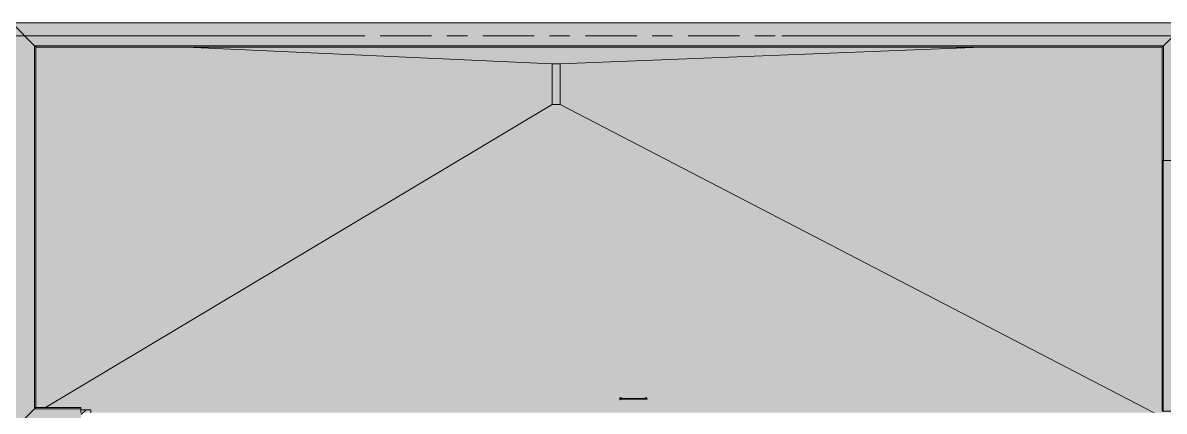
# Model space of a CAD drawing. Header units: millimetres. Extents: x -5507 to 191320, y -8553 to 29000.
# Drawn here: x 60276 to 95580, y 15407 to 27400 of the extents above; entities that cross this region are included whole.
import ezdxf

# ---------------------------------------------------------------- set-up
doc = ezdxf.new("R2010")
doc.units = ezdxf.units.MM
doc.linetypes.add('Осевая', pattern=[3175, 635, -476.25, 1587.5, -476.25])
for name, color, linetype, lineweight in [('A-DETL-2', 7, 'Continuous', 5), ('A-GENM-1', 7, 'Continuous', 5), ('I-WALL-2', 7, 'Continuous', 5), ('Оси', 7, 'Continuous', 9), ('Оси-2', 7, 'Осевая', 9)]:
    doc.layers.add(name, color=color, linetype=linetype, lineweight=lineweight)
doc.layers.add('A-DETL-GENF-4', color=7, linetype='Continuous', lineweight=9, true_color=0xc0c0c0, transparency=0.4)
for name, color, linetype, lineweight, true_color in [('A-FLOR-1', 7, 'Continuous', 5, 0xb7b7b7), ('A-GENM-2', 7, 'Continuous', 5, 0x737373), ('I-WALL-3', 7, 'Continuous', 5, 0x737373)]:
    doc.layers.add(name, color=color, linetype=linetype, lineweight=lineweight, true_color=true_color)

# ---------------------------------------------------------------- blocks, each defined once
blk = doc.blocks.new('парапет1 - парапет-18629556-3_5_1_птичка')
at = {"layer": 'A-GENM-1'}
blk.add_line((-2411, 27400), (33928, 27400), dxfattribs=at)
at = {"layer": 'A-GENM-2'}
for p, q in [((-2409, 27398), (-1702, 26691)), ((33926, 27398), (33219, 26691)), ((33219, 26691), (-1702, 26691)), ((-1702, 26691), (-1666, 26655)), ((-1702, 26691), (-1702, 15482)), ((-1665, 26654), (33182, 26654)), ((-1665, 15519), (-1665, 26654)), ((33182, 26654), (33182, 23147)), ((33219, 26691), (33183, 26655)), ((33219, 23147), (33219, 26691)), ((-2409, 14775), (-1702, 15482)), ((-1702, 15482), (-1666, 15518)), ((-1702, 15482), (-268, 15482)), ((-268, 15519), (-1665, 15519)), ((-268, 15519), (-268, 15518)), ((-268, 15518), (-268, 15482)), ((-268, 15482), (-268, 15358))]:
    blk.add_line(p, q, dxfattribs=at)
for points in [[(-1666, 26655), (-1665, 26654), (-1665, 26654), (-1665, 26654), (-1665, 26654)], [(33183, 26655), (33182, 26654), (33182, 26654), (33182, 26654), (33182, 26654)], [(-1666, 15518), (-1665, 15519), (-1665, 15519), (-1665, 15519), (-1665, 15519)]]:
    blk.add_open_spline(points, degree=3, dxfattribs=at)
blk = doc.blocks.new('парапет6 - парапет-21094616-3_5_1_птичка')
at = {"layer": 'A-GENM-2'}
for p, q in [((33173, 23147), (33173, 15407)), ((33173, 23147), (33174, 23147)), ((33174, 23147), (33211, 23147)), ((33211, 23147), (33920, 23147)), ((33211, 23147), (33211, 15407)), ((33920, 15407), (33920, 23147)), ((33174, 15407), (33173, 15407)), ((33211, 15407), (33174, 15407)), ((33920, 15407), (33211, 15407))]:
    blk.add_line(p, q, dxfattribs=at)
blk = doc.blocks.new('ОМ_Арматурный стержень_Форма 1 - ОМ_Арматурный стержень_Форма 1-22194821-3_5_1_птичка')
at = {"layer": 'A-GENM-2'}
for p, q in [((17206, 15793), (16438, 15793)), ((16438, 15784), (16438, 15793)), ((16438, 15775), (16438, 15784)), ((16438, 15775), (17206, 15775)), ((17206, 15793), (17206, 15784)), ((17206, 15784), (17206, 15775))]:
    blk.add_line(p, q, dxfattribs=at)
blk = doc.blocks.new('ОМ_Уголок_ГОСТ 8509-93 - ОМ_Уголок_ГОСТ 8509-93-22194824-3_5_1_птичка')
at = {"layer": 'A-GENM-2'}
for p, q in [((16404, 15821), (16404, 15758)), ((16467, 15821), (16404, 15821)), ((16404, 15758), (16410, 15758)), ((16410, 15758), (16410, 15815)), ((16410, 15815), (16467, 15815)), ((16467, 15815), (16467, 15821))]:
    blk.add_line(p, q, dxfattribs=at)
blk = doc.blocks.new('ОМ_Уголок_ГОСТ 8509-93 - ОМ_Уголок_ГОСТ 8509-93-V119-3_5_1_птичка')
at = {"layer": 'A-GENM-2'}
for p, q in [((17240, 15821), (17177, 15821)), ((17177, 15821), (17177, 15815)), ((17177, 15815), (17234, 15815)), ((17234, 15815), (17234, 15758)), ((17234, 15758), (17240, 15758)), ((17240, 15758), (17240, 15821))]:
    blk.add_line(p, q, dxfattribs=at)

msp = doc.modelspace()

# ---------------------------------------------------------------- hatches: boundary and pattern name
at = {"layer": 'A-DETL-GENF-4'}
msp.add_hatch(color=256, dxfattribs=at).paths.add_polyline_path([(61411.3, 14774.9), (62072, 14774.9), (62072, 15358), (101100, 15358), (101100, 23888.3), (96268.1, 23888.3), (96268.1, 27398.1), (59930.9, 27398.1), (59930.9, 14774.9), (60945.3, 14774.9)])
at = {"layer": 'I-WALL-2'}
h = msp.add_hatch(dxfattribs=at)
h.set_pattern_fill('FP_66', color=256, style=0, pattern_type=2)
h.set_pattern_definition([(45, (62340, 0), (-353.553, 353.553), []), (135, (62340, 0), (-353.553, -353.553), [])])
h.paths.add_polyline_path([(62072, 15300), (62380, 15300), (62380, 15450), (62072, 15450), (62072, 15341.3)])

# ---------------------------------------------------------------- linework, layer by layer
at = {"layer": 'A-DETL-2'}
msp.add_line((96268.1, 27398.1), (59930.9, 27398.1), dxfattribs=at)
at = {"layer": 'A-FLOR-1'}
for p, q in [((76650, 26130), (65340.2, 26653.6)), ((89936.4, 26653.6), (76900, 26130)), ((76650, 24880), (76650, 26130)), ((76900, 26130), (76650, 26130)), ((76900, 26130), (76900, 24880)), ((60981.9, 15518.4), (76650, 24880)), ((76900, 24880), (76650, 24880)), ((95268.2, 15358), (76900, 24880))]:
    msp.add_line(p, q, dxfattribs=at)
at = {"layer": 'I-WALL-3'}
for p, q in [((62380, 15450), (62072, 15450)), ((62380, 15358), (62380, 15450))]:
    msp.add_line(p, q, dxfattribs=at)
at = {"layer": 'Оси'}
for p, q in [((57715.7, 27000), (70215.7, 27000)), ((83750, 27000), (96250, 27000))]:
    msp.add_line(p, q, dxfattribs=at)
at = {"layer": 'Оси-2'}
msp.add_line((70215.7, 27000), (83750, 27000), dxfattribs=at)

# ---------------------------------------------------------------- block references
at = {"layer": 'A-GENM-1'}
msp.add_blockref('парапет1 - парапет-18629556-3_5_1_птичка', (62340, 0), dxfattribs=at)
at = {"layer": 'A-GENM-2'}
for name in ['парапет6 - парапет-21094616-3_5_1_птичка', 'ОМ_Уголок_ГОСТ 8509-93 - ОМ_Уголок_ГОСТ 8509-93-22194824-3_5_1_птичка', 'ОМ_Арматурный стержень_Форма 1 - ОМ_Арматурный стержень_Форма 1-22194821-3_5_1_птичка', 'ОМ_Уголок_ГОСТ 8509-93 - ОМ_Уголок_ГОСТ 8509-93-V119-3_5_1_птичка']:
    msp.add_blockref(name, (62340, 0), dxfattribs=at)

doc.saveas('drawing.dxf')
